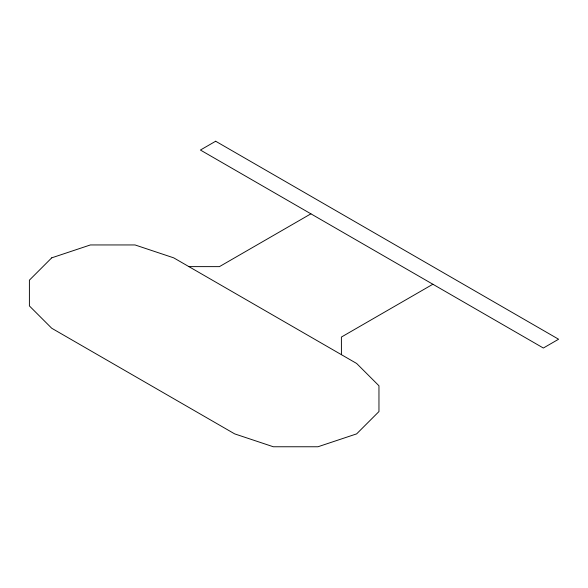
<?xml version="1.0" encoding="UTF-8"?>
<svg xmlns="http://www.w3.org/2000/svg" width="588" height="588" viewBox="0 0 588 588"><rect width="100%" height="100%" fill="white"/><g stroke="black" fill="none" stroke-linecap="round" stroke-linejoin="round"><path stroke-width="0.88" d="M310.905 213.826L219.427 266.636L188.902 266.621M432.871 284.239L341.393 337.056L341.422 354.682M51.722 257.838L29.4 280.16L29.4 305.929L51.722 328.251L234.671 433.878L273.332 446.762L317.976 446.762L356.637 433.878L378.959 411.556L378.959 385.779L356.637 363.465L173.688 257.838L135.027 244.946L90.383 244.946L51.722 257.838M215.664 141.238L200.412 150.036L543.356 348.03L558.6 339.232L215.664 141.238"/></g></svg>
